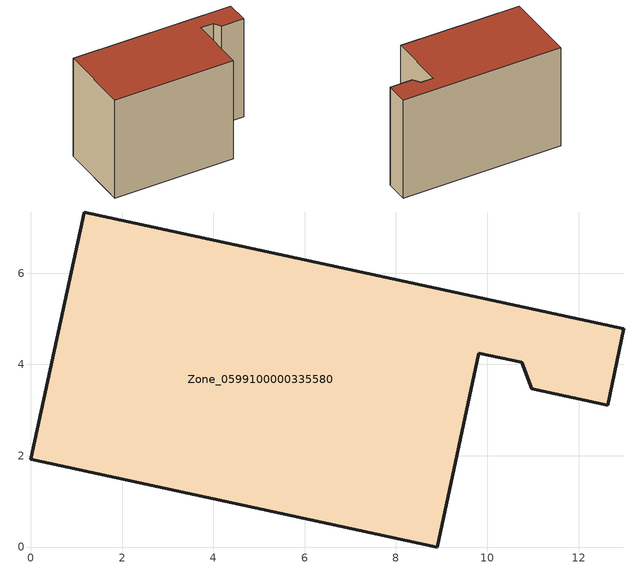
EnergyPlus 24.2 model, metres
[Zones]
Zone_0599100000335580
 floor ground (C_G): 0,1.92 1.17,7.34 12.99,4.78 12.64,3.11 10.98,3.47 10.76,4.05 9.82,4.25 8.91,0 z0
 wall outside (C_F): 1.17,7.34 0,1.92 8.91,0 9.82,4.25 10.76,4.05 10.98,3.47 12.64,3.11 12.99,4.78 1.17,7.34 z0:7.99
 roof outside (C_R): 12.64,3.11 12.99,4.78 1.17,7.34 0,1.92 8.91,0 9.82,4.25 10.76,4.05 10.98,3.47 z7.99
[BUILDING]
Pand.0599100000335580: North Axis=0; Terrain=City; Loads Convergence Tolerance Value=0.04; Temperature Convergence Tolerance Value=0.4; Solar Distribution=FullExterior; Maximum Number of Warmup Days=25; Minimum Number of Warmup Days=1
[Site:Location]
Rotterdam.The.Hague.AP_ZH_NLD Design_Conditions: Latitude=51.96; Longitude=4.45; Time Zone=1; Elevation=-4.5
[SITE:GROUNDTEMPERATURE:BUILDINGSURFACE]
18, 18, 18, 18, 18, 18, 18, 18, 18, 18, 18, 18
[MATERIAL] Thermal Absorptance=0.9; Solar Absorptance=0.7; Visible Absorptance=0.7
Name | Roughness | Thickness | Conductivity | Density | Specific Heat
G.TI.1975-1991 | MediumSmooth | 0.15 | 0.288461 | 540 | 1210
F.TI.1975-1991 | Rough | 0.3 | 0.230769 | 1920 | 840
R.TI.1975-1991 | MediumRough | 0.2 | 0.153846 | 1500 | 1000
[CONSTRUCTION]
C_G: G.TI.1975-1991
C_F: F.TI.1975-1991
C_R: R.TI.1975-1991
[ZONE]
Zone_0599100000335580: Type=1; Multiplier=1; Ceiling Height=Autocalculate; Volume=Autocalculate; Floor Area=autocalculate; Part of Total Floor Area=Yes
[ZONEINFILTRATION:DESIGNFLOWRATE]
Infil_Zone_0599100000335580: Zone or ZoneList or Space or SpaceList=Zone_0599100000335580; Schedule=AlwaysOn; Design Flow Rate Calculation Method=Flow/Area; Flow Rate per Floor Area=0.003; Constant Term Coefficient=1; Temperature Term Coefficient=0; Velocity Term Coefficient=0; Velocity Squared Term Coefficient=0
[HVACTEMPLATE:ZONE:IDEALLOADSAIRSYSTEM]
Zone_0599100000335580: Maximum Heating Supply Air Temperature=50; Minimum Cooling Supply Air Temperature=13; Maximum Heating Supply Air Humidity Ratio=0.0156; Minimum Cooling Supply Air Humidity Ratio=0.0077; Heating Limit=NoLimit; Cooling Limit=NoLimit; Dehumidification Control Type=ConstantSensibleHeatRatio; Cooling Sensible Heat Ratio=0.7; Dehumidification Setpoint=60; Humidification Control Type=None; Humidification Setpoint=30; Outdoor Air Method=None; Outdoor Air Flow Rate per Person=0.00944; Outdoor Air Flow Rate per Zone Floor Area=0; Outdoor Air Flow Rate per Zone=0; Demand Controlled Ventilation Type=None; Outdoor Air Economizer Type=NoEconomizer; Heat Recovery Type=None; Sensible Heat Recovery Effectiveness=0.7; Latent Heat Recovery Effectiveness=0.65
[ZONECONTROL:THERMOSTAT]
ThermostatControl_Zone_0599100000335580: Zone or ZoneList=Zone_0599100000335580; Control Type Schedule=DualSetpointControlType; Control 1=Thermostat_Zone_0599100000335580; Temperature Difference Between Cutout And Setpoint=0
[THERMOSTATSETPOINT:DUALSETPOINT]
Thermostat_Zone_0599100000335580: Heating Setpoint Temperature Schedule=HeatingSetpoint_Zone_0599100000335580; Cooling Setpoint Temperature Schedule=CoolingSetpoint_Zone_0599100000335580
[SCHEDULE:COMPACT]
HeatingSetpoint_Zone_0599100000335580: Through: 12/31, For: AllDays, Until: 24:00, 21
CoolingSetpoint_Zone_0599100000335580: Through: 12/31, For: AllDays, Until: 24:00, 24
DualSetpointControlType: Through: 12/31, For: AllDays, Until: 24:00, 4
AlwaysOn: Through: 12/31, For: AllDays, Until: 24:00, 1
